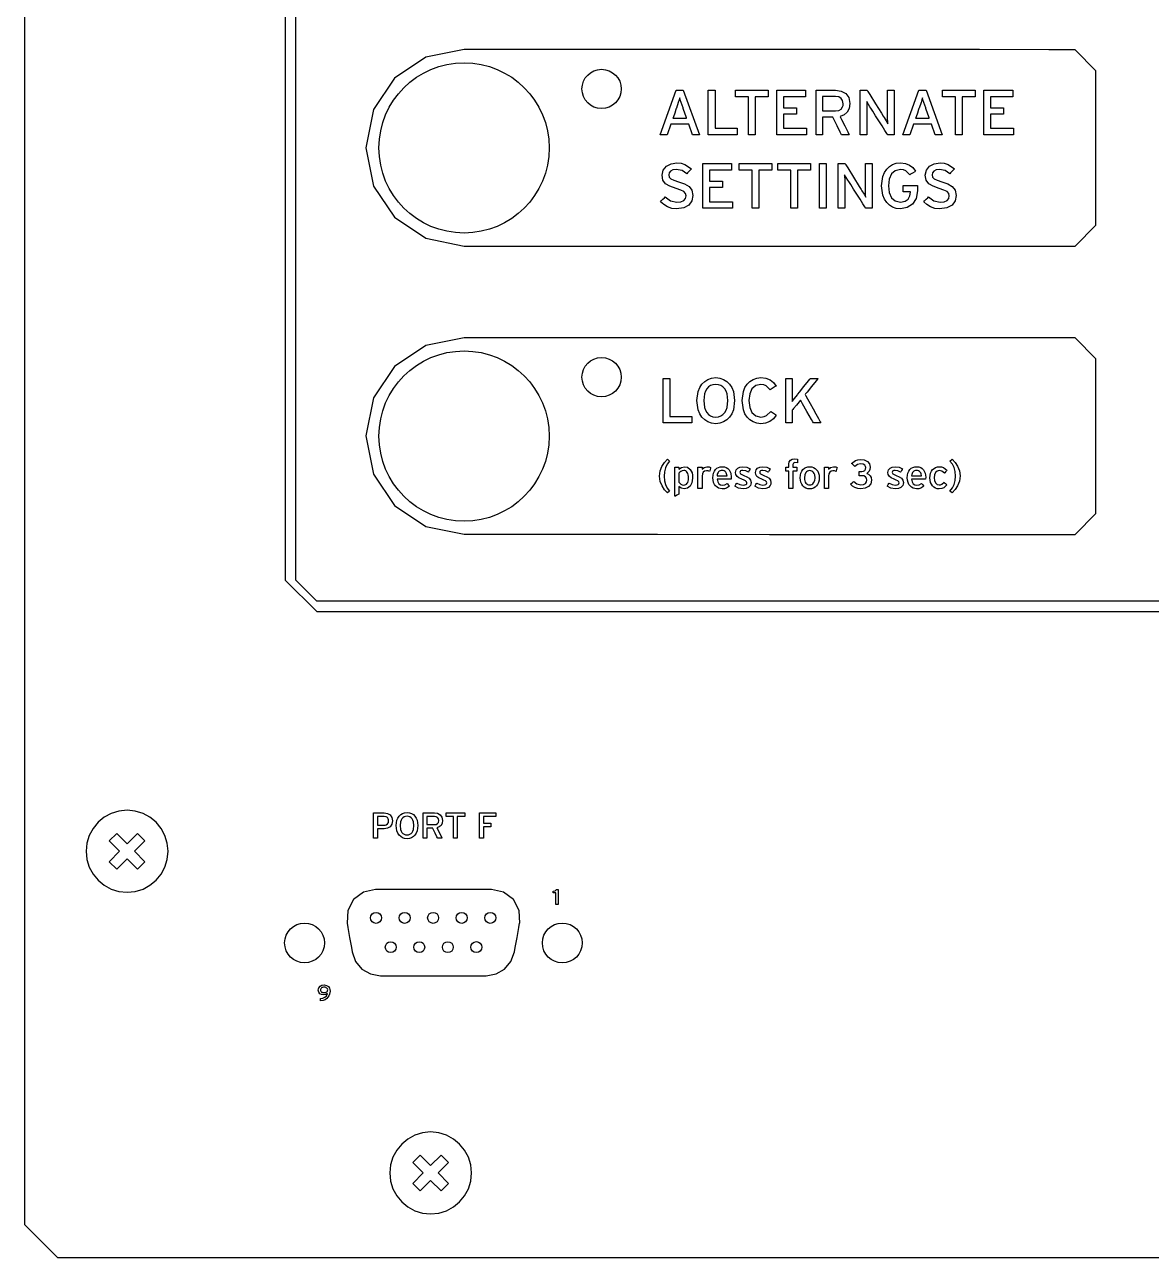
# Model space of a CAD drawing. Extents: x 0.4 to 9, y 0.3 to 17.6.
# Drawn here: x 0.371 to 4.673, y 0.503 to 5.208 of the extents above; entities that cross this region are included whole.
import ezdxf

# ---------------------------------------------------------------- set-up
doc = ezdxf.new("R2010")
doc.units = 0
doc.header["$MEASUREMENT"] = 0
doc.linetypes.add('ILL_LTYPE1', pattern=[2.796445, 1.573, -0.174778, 0.349556, -0.174778, 0.349556, -0.174778])
doc.layers.get('0').update_dxf_attribs({"linetype": 'CONTINUOUS'})

msp = doc.modelspace()

# ---------------------------------------------------------------- linework, layer by layer
at = {"color": 7}
for points in [[(0.3713, 12.1462), (0.3713, 9.0526), (0.3713, 5.9591), (0.3713, 3.2604), (0.3713, 1.3517), (0.3713, 0.8169), (0.3713, 0.6276), (0.4962, 0.5025), (0.4962, 0.5025), (0.8552, 0.5025), (1.8014, 0.5025), (4.6728, 0.5025), (7.5442, 0.5025), (8.4905, 0.5025), (8.8494, 0.5025), (8.9742, 0.6276), (8.9742, 0.6276), (8.9742, 0.8169), (8.9742, 1.3517), (8.9742, 3.2604), (8.9742, 5.9591), (8.9742, 9.0526), (8.9742, 12.1462)], [(1.3663, 10.804), (1.3663, 8.7315), (1.3663, 6.659), (1.3663, 4.8512), (1.3663, 3.5724), (1.3663, 3.2141), (1.3663, 3.0874), (1.4864, 2.9673), (1.7592, 2.9673), (2.4785, 2.9673), (4.6613, 2.9673), (6.8441, 2.9673), (7.5634, 2.9673), (7.8362, 2.9673), (7.9563, 3.0874), (7.9563, 3.2141), (7.9563, 3.5724), (7.9563, 4.8512), (7.9563, 6.659), (7.9563, 8.7315), (7.9563, 10.804)], [(7.8362, 3.0073), (7.7649, 3.0073), (7.5634, 3.0073), (6.8441, 3.0073), (5.8271, 3.0073), (4.6613, 3.0073), (3.4955, 3.0073), (2.4785, 3.0073), (1.7592, 3.0073), (1.5577, 3.0073), (1.4864, 3.0073), (1.4064, 3.0874), (1.4064, 3.1527), (1.4064, 3.3372), (1.4064, 3.9958), (1.4064, 4.9269), (1.4064, 5.9943)], [(4.3813, 5.1124), (4.2811, 5.1124), (4.0169, 5.1125), (3.6433, 5.1126), (3.2151, 5.1127), (2.7869, 5.1128), (2.4134, 5.1129), (2.1491, 5.113), (2.0489, 5.1131), (1.903, 5.0836), (1.7838, 5.0032), (1.7034, 4.884), (1.6739, 4.738), (1.7034, 4.592), (1.7838, 4.4728), (1.903, 4.3925), (2.0489, 4.363), (2.0489, 4.3627), (2.1491, 4.3626), (2.4134, 4.3626), (2.7869, 4.3624), (3.2151, 4.3623), (3.6433, 4.3622), (4.0169, 4.3621), (4.2811, 4.362), (4.3813, 4.362), (4.4613, 4.442), (4.4613, 4.5342), (4.4613, 4.7372), (4.4613, 4.9401), (4.4613, 5.0323), (4.3813, 5.1124)], [(3.4846, 4.857), (3.4861, 4.8541), (3.49, 4.8462), (3.502, 4.8223), (3.5139, 4.7984), (3.5179, 4.7905), (3.5194, 4.7875), (3.5148, 4.7875), (3.5047, 4.7875), (3.4946, 4.7875), (3.49, 4.7875), (3.4886, 4.7904), (3.4847, 4.7981), (3.4731, 4.8213), (3.4614, 4.8445), (3.4576, 4.8521), (3.4561, 4.855), (3.4501, 4.855), (3.437, 4.855), (3.4238, 4.855), (3.4178, 4.855), (3.4178, 4.8521), (3.4178, 4.8445), (3.4178, 4.8213), (3.4178, 4.7981), (3.4178, 4.7904), (3.4178, 4.7875), (3.4139, 4.7875), (3.4053, 4.7875), (3.3966, 4.7875), (3.3927, 4.7875), (3.3927, 4.7894), (3.3927, 4.7948), (3.3927, 4.8141), (3.3927, 4.8414), (3.3927, 4.8726), (3.3927, 4.9039), (3.3927, 4.9312), (3.3927, 4.9504), (3.3927, 4.9558), (3.3927, 4.9578), (3.3959, 4.9578), (3.4044, 4.9578), (3.43, 4.9578), (3.4556, 4.9578), (3.4641, 4.9578), (3.4673, 4.9578), (3.4884, 4.9547), (3.5058, 4.9454), (3.5177, 4.9296), (3.5221, 4.9069), (3.5195, 4.8885), (3.512, 4.874), (3.5002, 4.8634), (3.4846, 4.857)], [(3.6663, 4.7875), (3.6634, 4.7921), (3.6558, 4.8042), (3.6449, 4.8213), (3.6324, 4.8409), (3.62, 4.8605), (3.6091, 4.8777), (3.6014, 4.8898), (3.5985, 4.8943), (3.586, 4.915), (3.586, 4.9076), (3.5861, 4.8966), (3.5862, 4.8757), (3.5862, 4.8719), (3.5862, 4.8619), (3.5862, 4.8316), (3.5862, 4.8013), (3.5862, 4.7913), (3.5862, 4.7875), (3.5823, 4.7875), (3.5738, 4.7875), (3.5653, 4.7875), (3.5614, 4.7875), (3.5614, 4.7894), (3.5614, 4.7948), (3.5614, 4.8141), (3.5614, 4.8414), (3.5614, 4.8726), (3.5614, 4.9039), (3.5614, 4.9312), (3.5614, 4.9504), (3.5614, 4.9558), (3.5614, 4.9578), (3.5655, 4.9578), (3.5744, 4.9578), (3.5833, 4.9578), (3.5873, 4.9578), (3.5901, 4.9533), (3.5975, 4.9415), (3.6197, 4.9059), (3.642, 4.8702), (3.6493, 4.8584), (3.6521, 4.854), (3.6599, 4.8409), (3.6662, 4.8299), (3.6661, 4.8374), (3.666, 4.8486), (3.6658, 4.8699), (3.6658, 4.8737), (3.6658, 4.8836), (3.6658, 4.9138), (3.6658, 4.944), (3.6658, 4.954), (3.6658, 4.9578), (3.6697, 4.9578), (3.6783, 4.9578), (3.6869, 4.9578), (3.6908, 4.9578), (3.6908, 4.9558), (3.6908, 4.9504), (3.6908, 4.9312), (3.6908, 4.9039), (3.6908, 4.8726), (3.6908, 4.8414), (3.6908, 4.8141), (3.6908, 4.7948), (3.6908, 4.7894), (3.6908, 4.7875), (3.6869, 4.7875), (3.6786, 4.7875), (3.6702, 4.7875), (3.6663, 4.7875)], [(2.8849, 4.8899), (2.8777, 4.9113), (2.8743, 4.9215), (2.872, 4.9289), (2.8699, 4.9215), (2.8668, 4.9113), (2.8597, 4.8896), (2.8591, 4.8879), (2.8575, 4.8835), (2.8529, 4.8701), (2.8482, 4.8567), (2.8467, 4.8523), (2.8461, 4.8506), (2.8484, 4.8506), (2.8543, 4.8506), (2.8724, 4.8506), (2.8904, 4.8506), (2.8964, 4.8506), (2.8987, 4.8506), (2.8981, 4.8523), (2.8965, 4.8567), (2.8918, 4.8703), (2.8871, 4.8838), (2.8855, 4.8882), (2.8849, 4.8899)], [(3.4673, 4.9337), (3.4652, 4.9337), (3.4596, 4.9337), (3.4426, 4.9337), (3.4255, 4.9337), (3.4199, 4.9337), (3.4178, 4.9337), (3.4178, 4.9313), (3.4178, 4.9251), (3.4178, 4.9064), (3.4178, 4.8876), (3.4178, 4.8814), (3.4178, 4.8791), (3.4199, 4.8791), (3.4255, 4.8791), (3.4426, 4.8791), (3.4596, 4.8791), (3.4652, 4.8791), (3.4673, 4.8791), (3.4791, 4.8807), (3.4882, 4.8857), (3.4942, 4.8941), (3.4958, 4.8997), (3.4963, 4.9062), (3.4942, 4.9179), (3.4883, 4.9266), (3.4791, 4.9319), (3.4673, 4.9337)], [(3.8115, 4.8899), (3.8043, 4.9113), (3.8009, 4.9215), (3.7986, 4.9289), (3.7965, 4.9215), (3.7934, 4.9113), (3.7862, 4.8896), (3.7856, 4.8879), (3.7841, 4.8835), (3.7794, 4.8701), (3.7748, 4.8567), (3.7732, 4.8523), (3.7727, 4.8506), (3.7749, 4.8506), (3.7808, 4.8506), (3.7988, 4.8506), (3.8169, 4.8506), (3.8228, 4.8506), (3.825, 4.8506), (3.8245, 4.8523), (3.8229, 4.8567), (3.8183, 4.8703), (3.8136, 4.8838), (3.8121, 4.8882), (3.8115, 4.8899)], [(2.8595, 4.5047), (2.8416, 4.5067), (2.8253, 4.5122), (2.811, 4.5209), (2.799, 4.5322), (2.8018, 4.535), (2.808, 4.5412), (2.8143, 4.5474), (2.8171, 4.5502), (2.8376, 4.5353), (2.8614, 4.5298), (2.877, 4.5314), (2.888, 4.5361), (2.8945, 4.5438), (2.8966, 4.5546), (2.8946, 4.5634), (2.8881, 4.5705), (2.8762, 4.5768), (2.8583, 4.5831), (2.8348, 4.591), (2.8181, 4.6006), (2.8083, 4.6139), (2.8051, 4.6329), (2.8094, 4.6528), (2.8214, 4.6677), (2.8392, 4.6771), (2.8612, 4.6804), (2.8775, 4.6788), (2.892, 4.6743), (2.9168, 4.6573), (2.914, 4.6545), (2.9078, 4.6482), (2.9016, 4.6419), (2.8988, 4.639), (2.8813, 4.6512), (2.8592, 4.6553), (2.8464, 4.6536), (2.8376, 4.6491), (2.8325, 4.6424), (2.8308, 4.6343), (2.8325, 4.6263), (2.8383, 4.6198), (2.8497, 4.6139), (2.868, 4.6078), (2.8906, 4.5998), (2.9078, 4.5897), (2.9186, 4.5758), (2.9224, 4.5563), (2.9187, 4.5353), (2.9072, 4.5191), (2.8876, 4.5085), (2.8595, 4.5047)], [(3.5823, 4.5074), (3.5793, 4.512), (3.5717, 4.5241), (3.5608, 4.5412), (3.5483, 4.5609), (3.5359, 4.5805), (3.525, 4.5976), (3.5174, 4.6097), (3.5144, 4.6143), (3.5019, 4.6353), (3.5019, 4.6278), (3.502, 4.6168), (3.5021, 4.5959), (3.5021, 4.5921), (3.5021, 4.5821), (3.5021, 4.5517), (3.5021, 4.5213), (3.5021, 4.5112), (3.5021, 4.5074), (3.4982, 4.5074), (3.4897, 4.5074), (3.4812, 4.5074), (3.4773, 4.5074), (3.4773, 4.5094), (3.4773, 4.5148), (3.4773, 4.534), (3.4773, 4.5613), (3.4773, 4.5926), (3.4773, 4.6238), (3.4773, 4.6511), (3.4773, 4.6704), (3.4773, 4.6758), (3.4773, 4.6777), (3.4814, 4.6777), (3.4903, 4.6777), (3.4992, 4.6777), (3.5032, 4.6777), (3.506, 4.6732), (3.5134, 4.6615), (3.5356, 4.6258), (3.5579, 4.5901), (3.5652, 4.5784), (3.568, 4.5739), (3.5758, 4.5609), (3.5821, 4.5498), (3.582, 4.5575), (3.5819, 4.5687), (3.5817, 4.5898), (3.5817, 4.5936), (3.5817, 4.6036), (3.5817, 4.6338), (3.5817, 4.6639), (3.5817, 4.6739), (3.5817, 4.6777), (3.5856, 4.6777), (3.5942, 4.6777), (3.6028, 4.6777), (3.6067, 4.6777), (3.6067, 4.6758), (3.6067, 4.6704), (3.6067, 4.6511), (3.6067, 4.6238), (3.6067, 4.5926), (3.6067, 4.5613), (3.6067, 4.534), (3.6067, 4.5148), (3.6067, 4.5094), (3.6067, 4.5074), (3.6029, 4.5074), (3.5945, 4.5074), (3.5861, 4.5074), (3.5823, 4.5074)], [(3.7148, 4.5047), (3.6991, 4.5064), (3.685, 4.5112), (3.6727, 4.5189), (3.6623, 4.5293), (3.654, 4.5421), (3.6478, 4.5571), (3.6428, 4.5926), (3.6478, 4.628), (3.654, 4.643), (3.6623, 4.6558), (3.6727, 4.6662), (3.685, 4.6739), (3.6991, 4.6787), (3.7148, 4.6804), (3.7339, 4.6783), (3.7497, 4.6722), (3.7626, 4.6622), (3.7727, 4.6485), (3.7692, 4.6463), (3.7615, 4.6416), (3.7538, 4.6368), (3.7503, 4.6346), (3.7358, 4.65), (3.7265, 4.6537), (3.7148, 4.6549), (3.6951, 4.6506), (3.6807, 4.6381), (3.6719, 4.6185), (3.6689, 4.5926), (3.6719, 4.5668), (3.6807, 4.5473), (3.6951, 4.5349), (3.7148, 4.5305), (3.7325, 4.5336), (3.7445, 4.542), (3.7513, 4.5541), (3.7535, 4.5685), (3.7535, 4.5692), (3.7491, 4.5692), (3.7396, 4.5692), (3.73, 4.5692), (3.7257, 4.5692), (3.7257, 4.573), (3.7257, 4.5815), (3.7257, 4.59), (3.7257, 4.5939), (3.728, 4.5939), (3.7341, 4.5939), (3.7526, 4.5939), (3.771, 4.5939), (3.7771, 4.5939), (3.7794, 4.5939), (3.7794, 4.5908), (3.7794, 4.5841), (3.7794, 4.5773), (3.7794, 4.5742), (3.7747, 4.5449), (3.7613, 4.5231), (3.7409, 4.5094), (3.7148, 4.5047)], [(3.8642, 4.5047), (3.8463, 4.5067), (3.8301, 4.5122), (3.8157, 4.5209), (3.8037, 4.5322), (3.8065, 4.535), (3.8128, 4.5412), (3.8191, 4.5474), (3.822, 4.5502), (3.8423, 4.5353), (3.8662, 4.5298), (3.8818, 4.5314), (3.8928, 4.5361), (3.8993, 4.5438), (3.9015, 4.5546), (3.8995, 4.5634), (3.8929, 4.5705), (3.881, 4.5768), (3.863, 4.5831), (3.8395, 4.591), (3.8229, 4.6006), (3.813, 4.6139), (3.8098, 4.6329), (3.8141, 4.6528), (3.8261, 4.6677), (3.8439, 4.6771), (3.8659, 4.6804), (3.8822, 4.6788), (3.8968, 4.6743), (3.9217, 4.6573), (3.9189, 4.6545), (3.9127, 4.6482), (3.9065, 4.6419), (3.9037, 4.639), (3.8861, 4.6512), (3.864, 4.6553), (3.8511, 4.6536), (3.8423, 4.6491), (3.8372, 4.6424), (3.8356, 4.6343), (3.8372, 4.6263), (3.8431, 4.6198), (3.8545, 4.6139), (3.8727, 4.6078), (3.8954, 4.5998), (3.9126, 4.5897), (3.9235, 4.5758), (3.9273, 4.5563), (3.9235, 4.5353), (3.9121, 4.5191), (3.8924, 4.5085), (3.8642, 4.5047)], [(4.3813, 4.0124), (4.2811, 4.0124), (4.0169, 4.0125), (3.6433, 4.0126), (3.2151, 4.0127), (2.7869, 4.0128), (2.4134, 4.013), (2.1491, 4.013), (2.0489, 4.0131), (1.903, 3.9836), (1.7838, 3.9032), (1.7034, 3.784), (1.6739, 3.638), (1.7034, 3.492), (1.7838, 3.3728), (1.903, 3.2925), (2.0489, 3.263), (2.0489, 3.2627), (2.1491, 3.2626), (2.4134, 3.2626), (2.7869, 3.2625), (3.2151, 3.2623), (3.6433, 3.2622), (4.0169, 3.2621), (4.2811, 3.262), (4.3813, 3.262), (4.4613, 3.342), (4.4613, 3.4343), (4.4613, 3.6372), (4.4613, 3.8401), (4.4613, 3.9324), (4.3813, 4.0124)], [(3.0097, 3.6848), (2.994, 3.6865), (2.9799, 3.6913), (2.9675, 3.699), (2.9572, 3.7094), (2.9488, 3.7222), (2.9427, 3.7372), (2.9377, 3.7727), (2.9427, 3.8081), (2.9488, 3.8231), (2.9572, 3.8359), (2.9675, 3.8463), (2.9799, 3.854), (2.994, 3.8588), (3.0097, 3.8605), (3.0255, 3.8588), (3.0397, 3.854), (3.052, 3.8463), (3.0624, 3.8359), (3.0708, 3.8231), (3.0769, 3.8081), (3.0819, 3.7727), (3.0769, 3.7372), (3.0708, 3.7222), (3.0624, 3.7094), (3.052, 3.699), (3.0397, 3.6913), (3.0255, 3.6865), (3.0097, 3.6848)], [(3.182, 3.6848), (3.1663, 3.6865), (3.1522, 3.6913), (3.1399, 3.699), (3.1296, 3.7094), (3.1212, 3.7222), (3.1151, 3.7372), (3.1101, 3.7727), (3.1151, 3.8081), (3.1212, 3.8231), (3.1296, 3.8359), (3.1399, 3.8463), (3.1522, 3.854), (3.1663, 3.8588), (3.182, 3.8605), (3.2011, 3.8584), (3.217, 3.8523), (3.2298, 3.8423), (3.2398, 3.8286), (3.2363, 3.8264), (3.2285, 3.8215), (3.2208, 3.8166), (3.2172, 3.8144), (3.2028, 3.8297), (3.1936, 3.8335), (3.182, 3.8347), (3.1623, 3.8303), (3.148, 3.8179), (3.1393, 3.7984), (3.1364, 3.7727), (3.1393, 3.7467), (3.148, 3.7271), (3.1623, 3.7146), (3.182, 3.7103), (3.1941, 3.7116), (3.2041, 3.7157), (3.2194, 3.7316), (3.2227, 3.7294), (3.23, 3.7245), (3.2373, 3.7196), (3.2406, 3.7174), (3.2299, 3.7034), (3.2164, 3.6932), (3.2003, 3.687), (3.182, 3.6848)], [(3.0097, 3.8347), (2.9992, 3.8336), (2.99, 3.8303), (2.9821, 3.8251), (2.9756, 3.8179), (2.9705, 3.809), (2.9668, 3.7984), (2.9638, 3.7727), (2.9668, 3.7467), (2.9705, 3.7361), (2.9756, 3.7271), (2.9821, 3.7199), (2.99, 3.7146), (2.9992, 3.7114), (3.0097, 3.7103), (3.0203, 3.7114), (3.0295, 3.7146), (3.0374, 3.7199), (3.044, 3.7271), (3.0491, 3.7361), (3.0528, 3.7467), (3.0558, 3.7727), (3.0528, 3.7984), (3.0491, 3.809), (3.044, 3.8179), (3.0374, 3.8251), (3.0295, 3.8303), (3.0203, 3.8336), (3.0097, 3.8347)], [(3.3825, 3.6875), (3.3804, 3.6913), (3.3749, 3.7012), (3.3581, 3.7311), (3.3413, 3.7611), (3.3358, 3.7709), (3.3337, 3.7747), (3.3323, 3.7731), (3.3288, 3.7688), (3.3179, 3.7557), (3.307, 3.7426), (3.3034, 3.7383), (3.302, 3.7367), (3.302, 3.7346), (3.302, 3.729), (3.302, 3.7121), (3.302, 3.6952), (3.302, 3.6897), (3.302, 3.6875), (3.2981, 3.6875), (3.2896, 3.6875), (3.2811, 3.6875), (3.2772, 3.6875), (3.2772, 3.6895), (3.2772, 3.6949), (3.2772, 3.7141), (3.2772, 3.7414), (3.2772, 3.7727), (3.2772, 3.8039), (3.2772, 3.8312), (3.2772, 3.8504), (3.2772, 3.8558), (3.2772, 3.8578), (3.2811, 3.8578), (3.2896, 3.8578), (3.2981, 3.8578), (3.302, 3.8578), (3.302, 3.8553), (3.302, 3.8486), (3.302, 3.8286), (3.302, 3.8086), (3.302, 3.8019), (3.302, 3.7994), (3.3019, 3.7838), (3.3015, 3.7693), (3.3105, 3.781), (3.3213, 3.7947), (3.3235, 3.7974), (3.3292, 3.8045), (3.3464, 3.8262), (3.3637, 3.8479), (3.3694, 3.8551), (3.3715, 3.8578), (3.376, 3.8578), (3.386, 3.8578), (3.396, 3.8578), (3.4005, 3.8578), (3.3984, 3.8551), (3.3927, 3.8481), (3.3756, 3.8269), (3.3584, 3.8057), (3.3528, 3.7987), (3.3507, 3.796), (3.3533, 3.7914), (3.3602, 3.7791), (3.3699, 3.7617), (3.3811, 3.7418), (3.3923, 3.7219), (3.402, 3.7045), (3.4089, 3.6922), (3.4115, 3.6875), (3.407, 3.6875), (3.397, 3.6875), (3.3871, 3.6875), (3.3825, 3.6875)], [(2.8256, 3.4203), (2.8143, 3.4326), (2.8046, 3.4473), (2.7978, 3.4644), (2.7952, 3.4841), (2.7978, 3.5044), (2.8045, 3.5218), (2.8142, 3.5365), (2.8256, 3.5489), (2.8337, 3.5417), (2.8245, 3.5297), (2.8177, 3.5164), (2.8136, 3.5015), (2.8122, 3.4848), (2.8137, 3.4672), (2.818, 3.4522), (2.8248, 3.4391), (2.8337, 3.4275), (2.8256, 3.4203)], [(3.312, 3.5363), (3.3063, 3.5346), (3.3045, 3.5285), (3.3045, 3.519), (3.3069, 3.519), (3.3121, 3.519), (3.3173, 3.519), (3.3196, 3.519), (3.3196, 3.5167), (3.3196, 3.5116), (3.3196, 3.5064), (3.3196, 3.5041), (3.3173, 3.5041), (3.3121, 3.5041), (3.3069, 3.5041), (3.3045, 3.5041), (3.3045, 3.5012), (3.3045, 3.4937), (3.3045, 3.4709), (3.3045, 3.448), (3.3045, 3.4405), (3.3045, 3.4376), (3.3021, 3.4376), (3.2966, 3.4376), (3.2911, 3.4376), (3.2886, 3.4376), (3.2886, 3.4405), (3.2886, 3.448), (3.2886, 3.4709), (3.2886, 3.4937), (3.2886, 3.5012), (3.2886, 3.5041), (3.2869, 3.5041), (3.2833, 3.5041), (3.2796, 3.5041), (3.2779, 3.5041), (3.2779, 3.5064), (3.2779, 3.5116), (3.2779, 3.5167), (3.2779, 3.519), (3.2796, 3.519), (3.2833, 3.519), (3.2869, 3.519), (3.2886, 3.519), (3.2886, 3.5207), (3.2886, 3.5244), (3.2886, 3.5282), (3.2886, 3.5299), (3.2902, 3.5394), (3.2946, 3.5458), (3.3012, 3.5494), (3.3093, 3.5506), (3.3213, 3.5489), (3.3213, 3.5467), (3.3213, 3.5419), (3.3213, 3.5371), (3.3213, 3.535), (3.312, 3.5363)], [(3.5633, 3.4359), (3.5517, 3.4372), (3.5408, 3.4407), (3.5313, 3.4464), (3.5241, 3.4539), (3.526, 3.4556), (3.5303, 3.4592), (3.5345, 3.4628), (3.5365, 3.4644), (3.5487, 3.455), (3.5633, 3.4519), (3.5743, 3.4531), (3.5817, 3.4567), (3.5857, 3.4623), (3.587, 3.4698), (3.5855, 3.4771), (3.5814, 3.4822), (3.5752, 3.4852), (3.5673, 3.4861), (3.5657, 3.4861), (3.5622, 3.4861), (3.5588, 3.4861), (3.5572, 3.4861), (3.5572, 3.4886), (3.5572, 3.4941), (3.5572, 3.4996), (3.5572, 3.5021), (3.5672, 3.5021), (3.5739, 3.5032), (3.5787, 3.5065), (3.5816, 3.5112), (3.5826, 3.517), (3.5816, 3.5219), (3.5783, 3.5267), (3.572, 3.5304), (3.5621, 3.5319), (3.5504, 3.5292), (3.5405, 3.5217), (3.5387, 3.5235), (3.5345, 3.5275), (3.5304, 3.5315), (3.5285, 3.5333), (3.5437, 3.5443), (3.5526, 3.5472), (3.5624, 3.5482), (3.5769, 3.5462), (3.5887, 3.5405), (3.5966, 3.5313), (3.5995, 3.5187), (3.5985, 3.51), (3.5957, 3.5033), (3.5863, 3.4946), (3.5934, 3.4915), (3.599, 3.4863), (3.6028, 3.4791), (3.6041, 3.4698), (3.6013, 3.4551), (3.5933, 3.4445), (3.5805, 3.4381), (3.5633, 3.4359)], [(3.9122, 3.4207), (3.904, 3.4275), (3.9133, 3.4396), (3.92, 3.4529), (3.9242, 3.4677), (3.9256, 3.4844), (3.9241, 3.5021), (3.9198, 3.5172), (3.913, 3.5303), (3.904, 3.5421), (3.9122, 3.5489), (3.9235, 3.5367), (3.9332, 3.5221), (3.94, 3.5049), (3.9425, 3.4851), (3.94, 3.465), (3.9333, 3.4477), (3.9236, 3.433), (3.9122, 3.4207)], [(2.8895, 3.4359), (2.8778, 3.4386), (2.8688, 3.4451), (2.8688, 3.4438), (2.8688, 3.4405), (2.8688, 3.4303), (2.8688, 3.4202), (2.8688, 3.4169), (2.8688, 3.4156), (2.8664, 3.4143), (2.8609, 3.4115), (2.8555, 3.4087), (2.8531, 3.4075), (2.8531, 3.4087), (2.8531, 3.4123), (2.8531, 3.4249), (2.8531, 3.4428), (2.8531, 3.4632), (2.8531, 3.4837), (2.8531, 3.5016), (2.8531, 3.5142), (2.8531, 3.5178), (2.8531, 3.519), (2.8555, 3.519), (2.8609, 3.519), (2.8664, 3.519), (2.8688, 3.519), (2.8688, 3.5112), (2.8785, 3.5181), (2.8902, 3.5207), (2.9025, 3.5183), (2.9125, 3.5105), (2.9191, 3.497), (2.9209, 3.4878), (2.9215, 3.477), (2.9189, 3.4588), (2.9119, 3.446), (2.9017, 3.4384), (2.8895, 3.4359)], [(2.8873, 3.5061), (2.8818, 3.5053), (2.8767, 3.5029), (2.8724, 3.4996), (2.8688, 3.4956), (2.8688, 3.4941), (2.8688, 3.4903), (2.8688, 3.4785), (2.8688, 3.4667), (2.8688, 3.4628), (2.8688, 3.4614), (2.8722, 3.4577), (2.8767, 3.4542), (2.882, 3.4515), (2.8878, 3.4505), (2.8955, 3.4522), (2.8985, 3.4542), (2.901, 3.4571), (2.903, 3.4608), (2.9045, 3.4653), (2.9053, 3.4705), (2.9056, 3.4766), (2.9053, 3.4837), (2.9044, 3.4898), (2.9029, 3.4949), (2.9008, 3.499), (2.8982, 3.5022), (2.8951, 3.5044), (2.8914, 3.5057), (2.8873, 3.5061)], [(2.986, 3.5021), (2.9806, 3.5044), (2.9738, 3.5051), (2.967, 3.5038), (2.9619, 3.4998), (2.9587, 3.4932), (2.9577, 3.4841), (2.9577, 3.4821), (2.9577, 3.4768), (2.9577, 3.4609), (2.9577, 3.4449), (2.9577, 3.4396), (2.9577, 3.4376), (2.9552, 3.4376), (2.9497, 3.4376), (2.9442, 3.4376), (2.9417, 3.4376), (2.9417, 3.4385), (2.9417, 3.4411), (2.9417, 3.4504), (2.9417, 3.4634), (2.9417, 3.4783), (2.9417, 3.4933), (2.9417, 3.5063), (2.9417, 3.5155), (2.9417, 3.5181), (2.9417, 3.519), (2.9442, 3.519), (2.9497, 3.519), (2.9552, 3.519), (2.9577, 3.519), (2.9577, 3.5178), (2.9577, 3.5151), (2.9577, 3.5124), (2.9577, 3.5112), (2.9654, 3.5181), (2.9763, 3.5207), (2.9845, 3.5199), (2.9902, 3.5173), (2.9896, 3.5149), (2.9881, 3.5097), (2.9866, 3.5044), (2.986, 3.5021)], [(3.0685, 3.4726), (3.0662, 3.4726), (3.0601, 3.4726), (3.0416, 3.4726), (3.0231, 3.4726), (3.0169, 3.4726), (3.0146, 3.4726), (3.0172, 3.4625), (3.0218, 3.4555), (3.028, 3.4515), (3.0351, 3.4502), (3.0446, 3.452), (3.0529, 3.4566), (3.0544, 3.455), (3.0577, 3.4515), (3.061, 3.448), (3.0624, 3.4465), (3.0503, 3.4387), (3.0429, 3.4366), (3.0343, 3.4359), (3.0207, 3.4387), (3.0147, 3.4422), (3.0094, 3.447), (3.005, 3.453), (3.0017, 3.4603), (2.9996, 3.4687), (2.9989, 3.4783), (2.9995, 3.488), (3.0015, 3.4965), (3.0046, 3.5038), (3.0089, 3.5098), (3.0141, 3.5145), (3.0202, 3.518), (3.0271, 3.52), (3.0346, 3.5207), (3.0428, 3.5199), (3.0498, 3.5175), (3.0557, 3.5136), (3.0606, 3.5086), (3.0669, 3.4957), (3.0691, 3.48), (3.0685, 3.4726)], [(3.0336, 3.5065), (3.0298, 3.5061), (3.0264, 3.5051), (3.0234, 3.5034), (3.0208, 3.5011), (3.0186, 3.4981), (3.017, 3.4946), (3.0157, 3.4905), (3.015, 3.4858), (3.0154, 3.4858), (3.0166, 3.4858), (3.0209, 3.4858), (3.027, 3.4858), (3.034, 3.4858), (3.0409, 3.4858), (3.047, 3.4858), (3.0513, 3.4858), (3.0525, 3.4858), (3.0529, 3.4858), (3.0514, 3.4937), (3.0499, 3.4972), (3.0479, 3.5003), (3.0453, 3.5029), (3.0421, 3.5048), (3.0382, 3.506), (3.0336, 3.5065)], [(3.1138, 3.4359), (3.0972, 3.4387), (3.0826, 3.4461), (3.0838, 3.448), (3.0863, 3.4522), (3.0888, 3.4564), (3.0899, 3.4583), (3.1019, 3.4522), (3.1138, 3.4502), (3.1204, 3.4508), (3.125, 3.4526), (3.1278, 3.4555), (3.1287, 3.4593), (3.1274, 3.4634), (3.1236, 3.4668), (3.1176, 3.4698), (3.1097, 3.4729), (3.0985, 3.478), (3.0911, 3.4835), (3.0869, 3.4902), (3.0857, 3.4987), (3.0877, 3.5083), (3.0935, 3.5152), (3.1023, 3.5193), (3.1136, 3.5207), (3.1285, 3.5182), (3.1413, 3.5119), (3.1402, 3.51), (3.1378, 3.5058), (3.1354, 3.5016), (3.1343, 3.4997), (3.1241, 3.5047), (3.1131, 3.5065), (3.1081, 3.5059), (3.1046, 3.5044), (3.1026, 3.502), (3.1019, 3.499), (3.1026, 3.4962), (3.1048, 3.4935), (3.1095, 3.4906), (3.117, 3.4871), (3.129, 3.4822), (3.1376, 3.4768), (3.1428, 3.4697), (3.1445, 3.46), (3.1438, 3.4537), (3.142, 3.4485), (3.1352, 3.4411), (3.1254, 3.4371), (3.1138, 3.4359)], [(3.1899, 3.4359), (3.1733, 3.4387), (3.1587, 3.4461), (3.1599, 3.448), (3.1624, 3.4522), (3.1649, 3.4564), (3.166, 3.4583), (3.1779, 3.4522), (3.1898, 3.4502), (3.1964, 3.4508), (3.201, 3.4526), (3.2038, 3.4555), (3.2047, 3.4593), (3.2034, 3.4634), (3.1996, 3.4668), (3.1937, 3.4698), (3.1857, 3.4729), (3.1746, 3.478), (3.1672, 3.4835), (3.1631, 3.4902), (3.1618, 3.4987), (3.1638, 3.5083), (3.1696, 3.5152), (3.1784, 3.5193), (3.1896, 3.5207), (3.2046, 3.5182), (3.2174, 3.5119), (3.2163, 3.51), (3.2138, 3.5058), (3.2114, 3.5016), (3.2103, 3.4997), (3.2001, 3.5047), (3.1893, 3.5065), (3.1842, 3.5059), (3.1807, 3.5044), (3.1786, 3.502), (3.1779, 3.499), (3.1785, 3.4962), (3.1809, 3.4935), (3.1855, 3.4906), (3.193, 3.4871), (3.205, 3.4822), (3.2137, 3.4768), (3.2189, 3.4697), (3.2206, 3.46), (3.22, 3.4537), (3.2181, 3.4485), (3.2113, 3.4411), (3.2015, 3.4371), (3.1899, 3.4359)], [(3.3681, 3.4359), (3.3607, 3.4367), (3.3539, 3.439), (3.3477, 3.4426), (3.3425, 3.4476), (3.3381, 3.4537), (3.3349, 3.461), (3.3329, 3.4692), (3.3322, 3.4783), (3.3329, 3.4878), (3.335, 3.4962), (3.3383, 3.5035), (3.3426, 3.5096), (3.348, 3.5144), (3.3541, 3.5179), (3.361, 3.52), (3.3685, 3.5207), (3.376, 3.5199), (3.383, 3.5177), (3.3892, 3.5141), (3.3945, 3.5092), (3.3989, 3.5031), (3.4022, 3.496), (3.4042, 3.4878), (3.4049, 3.4787), (3.4042, 3.469), (3.4021, 3.4605), (3.3988, 3.4532), (3.3944, 3.4471), (3.389, 3.4423), (3.3827, 3.4388), (3.3757, 3.4367), (3.3681, 3.4359)], [(3.368, 3.5055), (3.3636, 3.505), (3.3597, 3.5036), (3.3564, 3.5013), (3.3535, 3.4982), (3.3496, 3.4897), (3.3483, 3.4787), (3.3487, 3.4723), (3.3498, 3.4667), (3.3516, 3.462), (3.3539, 3.458), (3.3569, 3.4549), (3.3604, 3.4527), (3.3643, 3.4513), (3.3686, 3.4509), (3.373, 3.4514), (3.3769, 3.4531), (3.3804, 3.4556), (3.3833, 3.459), (3.3874, 3.4677), (3.3888, 3.4783), (3.3874, 3.4896), (3.3856, 3.4942), (3.3832, 3.4981), (3.3802, 3.5013), (3.3766, 3.5036), (3.3725, 3.505), (3.368, 3.5055)], [(3.469, 3.5021), (3.4636, 3.5044), (3.4568, 3.5051), (3.45, 3.5038), (3.4449, 3.4998), (3.4418, 3.4932), (3.4407, 3.4841), (3.4407, 3.4821), (3.4407, 3.4768), (3.4407, 3.4609), (3.4407, 3.4449), (3.4407, 3.4396), (3.4407, 3.4376), (3.4382, 3.4376), (3.4327, 3.4376), (3.4272, 3.4376), (3.4248, 3.4376), (3.4248, 3.4385), (3.4248, 3.4411), (3.4248, 3.4504), (3.4248, 3.4634), (3.4248, 3.4783), (3.4248, 3.4933), (3.4248, 3.5063), (3.4248, 3.5155), (3.4248, 3.5181), (3.4248, 3.519), (3.4272, 3.519), (3.4327, 3.519), (3.4382, 3.519), (3.4407, 3.519), (3.4407, 3.5178), (3.4407, 3.5151), (3.4407, 3.5124), (3.4407, 3.5112), (3.4484, 3.5181), (3.4593, 3.5207), (3.4676, 3.5199), (3.4732, 3.5173), (3.4726, 3.5149), (3.4711, 3.5097), (3.4697, 3.5044), (3.469, 3.5021)], [(3.6953, 3.4359), (3.6787, 3.4387), (3.6641, 3.4461), (3.6653, 3.448), (3.6678, 3.4522), (3.6703, 3.4564), (3.6714, 3.4583), (3.6833, 3.4522), (3.6952, 3.4502), (3.7018, 3.4508), (3.7064, 3.4526), (3.7092, 3.4555), (3.7101, 3.4593), (3.7088, 3.4634), (3.705, 3.4668), (3.6991, 3.4698), (3.6911, 3.4729), (3.68, 3.478), (3.6726, 3.4835), (3.6685, 3.4902), (3.6672, 3.4987), (3.6693, 3.5083), (3.675, 3.5152), (3.6838, 3.5193), (3.695, 3.5207), (3.71, 3.5182), (3.7228, 3.5119), (3.7217, 3.51), (3.7192, 3.5058), (3.7168, 3.5016), (3.7157, 3.4997), (3.7055, 3.5047), (3.6945, 3.5065), (3.6895, 3.5059), (3.686, 3.5044), (3.684, 3.502), (3.6833, 3.499), (3.6839, 3.4962), (3.6863, 3.4935), (3.6909, 3.4906), (3.6984, 3.4871), (3.7104, 3.4822), (3.7191, 3.4768), (3.7243, 3.4697), (3.726, 3.46), (3.7254, 3.4537), (3.7235, 3.4485), (3.7167, 3.4411), (3.7069, 3.4371), (3.6953, 3.4359)], [(3.8108, 3.4726), (3.8085, 3.4726), (3.8023, 3.4726), (3.7838, 3.4726), (3.7652, 3.4726), (3.759, 3.4726), (3.7567, 3.4726), (3.7593, 3.4625), (3.764, 3.4555), (3.7702, 3.4515), (3.7774, 3.4502), (3.7867, 3.452), (3.795, 3.4566), (3.7965, 3.455), (3.7998, 3.4515), (3.803, 3.448), (3.8045, 3.4465), (3.7924, 3.4387), (3.785, 3.4366), (3.7764, 3.4359), (3.7628, 3.4387), (3.7568, 3.4422), (3.7516, 3.447), (3.7472, 3.453), (3.7439, 3.4603), (3.7418, 3.4687), (3.7411, 3.4783), (3.7418, 3.488), (3.7437, 3.4965), (3.7468, 3.5038), (3.7511, 3.5098), (3.7563, 3.5145), (3.7624, 3.518), (3.7693, 3.52), (3.7769, 3.5207), (3.785, 3.5199), (3.7921, 3.5175), (3.798, 3.5136), (3.8028, 3.5086), (3.8092, 3.4957), (3.8113, 3.48), (3.8108, 3.4726)], [(3.7757, 3.5065), (3.7719, 3.5061), (3.7685, 3.5051), (3.7655, 3.5034), (3.7629, 3.5011), (3.7608, 3.4981), (3.7591, 3.4946), (3.7579, 3.4905), (3.7571, 3.4858), (3.7575, 3.4858), (3.7587, 3.4858), (3.763, 3.4858), (3.7691, 3.4858), (3.776, 3.4858), (3.783, 3.4858), (3.7891, 3.4858), (3.7934, 3.4858), (3.7946, 3.4858), (3.795, 3.4858), (3.7936, 3.4937), (3.7921, 3.4972), (3.7901, 3.5003), (3.7875, 3.5029), (3.7842, 3.5048), (3.7803, 3.506), (3.7757, 3.5065)], [(3.8825, 3.4956), (3.8727, 3.5031), (3.8625, 3.5055), (3.8547, 3.5036), (3.8487, 3.4983), (3.8449, 3.4899), (3.8435, 3.4787), (3.8448, 3.4675), (3.8485, 3.4587), (3.8546, 3.4529), (3.863, 3.4509), (3.8682, 3.4515), (3.8728, 3.4535), (3.8815, 3.461), (3.8831, 3.4594), (3.8867, 3.4559), (3.8902, 3.4524), (3.8918, 3.4509), (3.8804, 3.4405), (3.8725, 3.4372), (3.8625, 3.4359), (3.8553, 3.4367), (3.8486, 3.4389), (3.8426, 3.4425), (3.8374, 3.4474), (3.8332, 3.4535), (3.83, 3.4607), (3.8279, 3.4689), (3.8272, 3.478), (3.828, 3.4876), (3.83, 3.4961), (3.8333, 3.5034), (3.8377, 3.5095), (3.843, 3.5143), (3.8491, 3.5179), (3.8558, 3.52), (3.863, 3.5207), (3.8716, 3.5198), (3.8792, 3.5172), (3.886, 3.513), (3.892, 3.5071), (3.8905, 3.5053), (3.8873, 3.5014), (3.884, 3.4974), (3.8825, 3.4956)], [(0.9187, 2.0525), (0.9156, 2.084), (0.9065, 2.1134), (0.892, 2.14), (0.8729, 2.1632), (0.8498, 2.1824), (0.8232, 2.1968), (0.7938, 2.2059), (0.7623, 2.2091), (0.7308, 2.2059), (0.7014, 2.1968), (0.6748, 2.1824), (0.6517, 2.1632), (0.6325, 2.14), (0.6181, 2.1134), (0.609, 2.084), (0.6058, 2.0525), (0.609, 2.0209), (0.6181, 1.9916), (0.6325, 1.965), (0.6517, 1.9419), (0.6748, 1.9228), (0.7014, 1.9084), (0.7308, 1.8993), (0.7623, 1.8962), (0.7938, 1.8993), (0.8232, 1.9084), (0.8498, 1.9228), (0.8729, 1.9419), (0.892, 1.965), (0.9065, 1.9916), (0.9156, 2.0209), (0.9187, 2.0525), (0.9187, 2.0525), (0.9187, 2.0525)], [(1.7434, 2.1383), (1.7423, 2.1383), (1.7395, 2.1383), (1.7308, 2.1383), (1.7221, 2.1383), (1.7192, 2.1383), (1.7181, 2.1383), (1.7181, 2.1367), (1.7181, 2.1326), (1.7181, 2.1201), (1.7181, 2.1077), (1.7181, 2.1035), (1.7181, 2.102), (1.7159, 2.102), (1.7109, 2.102), (1.706, 2.102), (1.7037, 2.102), (1.7037, 2.1031), (1.7037, 2.1062), (1.7037, 2.1172), (1.7037, 2.1328), (1.7037, 2.1506), (1.7037, 2.1685), (1.7037, 2.1841), (1.7037, 2.1951), (1.7037, 2.1982), (1.7037, 2.1993), (1.7055, 2.1993), (1.7101, 2.1993), (1.7241, 2.1993), (1.7381, 2.1993), (1.7427, 2.1993), (1.7444, 2.1993), (1.7569, 2.1974), (1.7668, 2.1917), (1.7733, 2.1821), (1.7756, 2.1688), (1.7733, 2.1556), (1.7666, 2.146), (1.7564, 2.1402), (1.7434, 2.1383)], [(1.7442, 2.1854), (1.7431, 2.1854), (1.7402, 2.1854), (1.7312, 2.1854), (1.7222, 2.1854), (1.7193, 2.1854), (1.7181, 2.1854), (1.7181, 2.184), (1.7181, 2.1802), (1.7181, 2.1749), (1.7181, 2.1688), (1.7181, 2.1627), (1.7181, 2.1574), (1.7181, 2.1536), (1.7181, 2.1522), (1.7193, 2.1522), (1.7222, 2.1522), (1.7312, 2.1522), (1.7402, 2.1522), (1.7431, 2.1522), (1.7442, 2.1522), (1.7481, 2.1525), (1.7515, 2.1533), (1.7567, 2.1567), (1.7598, 2.1619), (1.7609, 2.1688), (1.7606, 2.1726), (1.7597, 2.176), (1.7563, 2.1812), (1.7511, 2.1843), (1.7442, 2.1854)], [(1.8311, 2.1006), (1.822, 2.1016), (1.814, 2.1043), (1.8069, 2.1087), (1.801, 2.1147), (1.7962, 2.122), (1.7927, 2.1305), (1.7899, 2.1508), (1.7927, 2.1709), (1.7962, 2.1794), (1.801, 2.1867), (1.8069, 2.1926), (1.814, 2.197), (1.822, 2.1997), (1.8311, 2.2007), (1.8401, 2.1997), (1.8481, 2.197), (1.8552, 2.1926), (1.8611, 2.1867), (1.8659, 2.1794), (1.8694, 2.1709), (1.8723, 2.1508), (1.8694, 2.1305), (1.8659, 2.122), (1.8611, 2.1147), (1.8552, 2.1087), (1.8481, 2.1043), (1.8401, 2.1016), (1.8311, 2.1006)], [(1.8311, 2.1861), (1.8251, 2.1855), (1.8198, 2.1836), (1.8153, 2.1806), (1.8116, 2.1766), (1.8086, 2.1715), (1.8065, 2.1655), (1.8048, 2.1508), (1.8065, 2.1359), (1.8086, 2.1299), (1.8116, 2.1247), (1.8153, 2.1207), (1.8198, 2.1177), (1.8251, 2.1158), (1.8311, 2.1152), (1.8371, 2.1158), (1.8423, 2.1177), (1.8468, 2.1207), (1.8506, 2.1247), (1.8535, 2.1299), (1.8556, 2.1359), (1.8573, 2.1508), (1.8556, 2.1655), (1.8535, 2.1715), (1.8506, 2.1766), (1.8468, 2.1806), (1.8423, 2.1836), (1.8371, 2.1855), (1.8311, 2.1861)], [(1.9455, 2.1417), (1.9463, 2.14), (1.9486, 2.1355), (1.9554, 2.1218), (1.9622, 2.1082), (1.9645, 2.1037), (1.9653, 2.102), (1.9627, 2.102), (1.9569, 2.102), (1.9512, 2.102), (1.9485, 2.102), (1.9477, 2.1036), (1.9455, 2.108), (1.9389, 2.1213), (1.9322, 2.1346), (1.9301, 2.139), (1.9292, 2.1406), (1.9258, 2.1406), (1.9182, 2.1406), (1.9106, 2.1406), (1.9072, 2.1406), (1.9072, 2.139), (1.9072, 2.1346), (1.9072, 2.1213), (1.9072, 2.108), (1.9072, 2.1036), (1.9072, 2.102), (1.905, 2.102), (1.9001, 2.102), (1.8952, 2.102), (1.8929, 2.102), (1.8929, 2.1031), (1.8929, 2.1062), (1.8929, 2.1172), (1.8929, 2.1328), (1.8929, 2.1506), (1.8929, 2.1685), (1.8929, 2.1841), (1.8929, 2.1951), (1.8929, 2.1982), (1.8929, 2.1993), (1.8948, 2.1993), (1.8996, 2.1993), (1.9142, 2.1993), (1.9288, 2.1993), (1.9337, 2.1993), (1.9355, 2.1993), (1.9475, 2.1976), (1.9575, 2.1922), (1.9643, 2.1831), (1.9669, 2.1701), (1.9654, 2.1597), (1.9611, 2.1514), (1.9543, 2.1454), (1.9455, 2.1417)], [(1.9355, 2.1854), (1.9343, 2.1854), (1.9311, 2.1854), (1.9213, 2.1854), (1.9116, 2.1854), (1.9084, 2.1854), (1.9072, 2.1854), (1.9072, 2.1841), (1.9072, 2.1805), (1.9072, 2.1698), (1.9072, 2.1591), (1.9072, 2.1555), (1.9072, 2.1542), (1.9084, 2.1542), (1.9116, 2.1542), (1.9213, 2.1542), (1.9311, 2.1542), (1.9343, 2.1542), (1.9355, 2.1542), (1.9422, 2.1552), (1.9475, 2.1581), (1.9509, 2.1629), (1.9521, 2.1698), (1.9509, 2.1765), (1.9476, 2.1814), (1.9423, 2.1844), (1.9355, 2.1854)], [(1.602, 1.7785), (1.6051, 1.7613), (1.612, 1.7236), (1.6189, 1.6858), (1.622, 1.6686), (1.6217, 1.6683), (1.635, 1.6319), (1.6592, 1.6031), (1.6918, 1.5842), (1.73, 1.5774), (1.7473, 1.5774), (1.793, 1.5774), (1.9314, 1.5774), (2.0699, 1.5774), (2.1155, 1.5774), (2.1328, 1.5774), (2.171, 1.5842), (2.2036, 1.6031), (2.228, 1.6319), (2.2413, 1.6683), (2.241, 1.6686), (2.2441, 1.6858), (2.251, 1.7236), (2.2579, 1.7613), (2.261, 1.7785), (2.2612, 1.7785), (2.2592, 1.826), (2.2373, 1.8684), (2.1994, 1.8971), (2.153, 1.9073), (2.134, 1.9073), (2.084, 1.9073), (1.932, 1.9073), (1.7801, 1.9073), (1.73, 1.9073), (1.711, 1.9073), (1.6645, 1.8971), (1.6268, 1.8684), (1.6047, 1.826), (1.6025, 1.7785), (1.602, 1.7785)], [(2.3994, 1.849), (2.3994, 1.8509), (2.3994, 1.856), (2.3994, 1.8632), (2.3994, 1.8714), (2.3994, 1.8796), (2.3994, 1.8868), (2.3994, 1.8919), (2.3994, 1.8938), (2.3977, 1.8938), (2.3942, 1.8938), (2.3906, 1.8938), (2.389, 1.8938), (2.389, 1.8947), (2.389, 1.8968), (2.389, 1.8989), (2.389, 1.8999), (2.3969, 1.9018), (2.3996, 1.9041), (2.4011, 1.9073), (2.4022, 1.9073), (2.4046, 1.9073), (2.4071, 1.9073), (2.4082, 1.9073), (2.4082, 1.9067), (2.4082, 1.9048), (2.4082, 1.8982), (2.4082, 1.8889), (2.4082, 1.8782), (2.4082, 1.8675), (2.4082, 1.8581), (2.4082, 1.8515), (2.4082, 1.8497), (2.4082, 1.849), (2.4068, 1.849), (2.4038, 1.849), (2.4007, 1.849), (2.3994, 1.849)], [(1.501, 1.4821), (1.501, 1.4834), (1.501, 1.4862), (1.501, 1.489), (1.501, 1.4903), (1.5102, 1.4918), (1.5177, 1.4954), (1.5234, 1.5012), (1.5272, 1.5093), (1.5208, 1.5056), (1.512, 1.5045), (1.5044, 1.5056), (1.4981, 1.509), (1.4939, 1.5147), (1.4923, 1.5228), (1.4928, 1.5274), (1.4941, 1.5313), (1.4989, 1.5373), (1.5062, 1.5409), (1.5152, 1.5422), (1.5238, 1.5408), (1.5307, 1.5367), (1.5354, 1.5296), (1.5366, 1.5248), (1.5371, 1.5191), (1.5353, 1.507), (1.5329, 1.5009), (1.5294, 1.4951), (1.5245, 1.4901), (1.5183, 1.4861), (1.5104, 1.4833), (1.501, 1.4821)], [(1.5149, 1.5337), (1.5117, 1.5335), (1.509, 1.5329), (1.5066, 1.532), (1.5047, 1.5308), (1.5031, 1.5292), (1.502, 1.5274), (1.5014, 1.5252), (1.5011, 1.5228), (1.5014, 1.5205), (1.502, 1.5184), (1.5031, 1.5167), (1.5046, 1.5154), (1.5066, 1.5143), (1.5089, 1.5136), (1.5145, 1.513), (1.5202, 1.5136), (1.5226, 1.5144), (1.5246, 1.5155), (1.5261, 1.517), (1.5273, 1.5187), (1.528, 1.5208), (1.5283, 1.5232), (1.5274, 1.5271), (1.5249, 1.5305), (1.523, 1.5318), (1.5207, 1.5328), (1.518, 1.5334), (1.5149, 1.5337)], [(2.0777, 0.8247), (2.0746, 0.8561), (2.0654, 0.8854), (2.051, 0.912), (2.0319, 0.9351), (2.0088, 0.9542), (1.9822, 0.9687), (1.9528, 0.9778), (1.9213, 0.981), (1.8898, 0.9778), (1.8604, 0.9687), (1.8339, 0.9542), (1.8107, 0.9351), (1.7916, 0.912), (1.7772, 0.8854), (1.7681, 0.8561), (1.7649, 0.8247), (1.7681, 0.7931), (1.7772, 0.7637), (1.7916, 0.7371), (1.8107, 0.7139), (1.8339, 0.6948), (1.8604, 0.6803), (1.8898, 0.6712), (1.9213, 0.668), (1.9528, 0.6712), (1.9822, 0.6803), (2.0088, 0.6948), (2.0319, 0.7139), (2.051, 0.7371), (2.0654, 0.7637), (2.0746, 0.7931), (2.0777, 0.8247), (2.0777, 0.8247), (2.0777, 0.8247)]]:
    msp.add_lwpolyline(points, dxfattribs=at)
for points in [[(2.9207, 4.7875), (2.9065, 4.8279), (2.8383, 4.8279), (2.8242, 4.7875), (2.7978, 4.7875), (2.859, 4.9578), (2.8859, 4.9578), (2.948, 4.7875)], [(2.9814, 4.7875), (2.9814, 4.9578), (3.007, 4.9578), (3.007, 4.8126), (3.0918, 4.8126), (3.0918, 4.7875)], [(3.1601, 4.9327), (3.1601, 4.7875), (3.1347, 4.7875), (3.1347, 4.9327), (3.085, 4.9327), (3.085, 4.9578), (3.2098, 4.9578), (3.2098, 4.9327)], [(3.2432, 4.7875), (3.2432, 4.9578), (3.3529, 4.9578), (3.3529, 4.933), (3.2688, 4.933), (3.2688, 4.891), (3.3176, 4.891), (3.3176, 4.8662), (3.2688, 4.8662), (3.2688, 4.8123), (3.3566, 4.8123), (3.3566, 4.7875)], [(3.8472, 4.7875), (3.8328, 4.8279), (3.7649, 4.8279), (3.7508, 4.7875), (3.7242, 4.7875), (3.7855, 4.9578), (3.8125, 4.9578), (3.8744, 4.7875)], [(3.9505, 4.9327), (3.9505, 4.7875), (3.9251, 4.7875), (3.9251, 4.9327), (3.8754, 4.9327), (3.8754, 4.9578), (4.0002, 4.9578), (4.0002, 4.9327)], [(4.0336, 4.7875), (4.0336, 4.9578), (4.1433, 4.9578), (4.1433, 4.933), (4.0592, 4.933), (4.0592, 4.891), (4.108, 4.891), (4.108, 4.8662), (4.0592, 4.8662), (4.0592, 4.8123), (4.147, 4.8123), (4.147, 4.7875)], [(2.9605, 4.5074), (2.9605, 4.6777), (3.0702, 4.6777), (3.0702, 4.6529), (2.9861, 4.6529), (2.9861, 4.6109), (3.035, 4.6109), (3.035, 4.5861), (2.9861, 4.5861), (2.9861, 4.5322), (3.0738, 4.5322), (3.0738, 4.5074)], [(3.1745, 4.6526), (3.1745, 4.5074), (3.1489, 4.5074), (3.1489, 4.6526), (3.0994, 4.6526), (3.0994, 4.6777), (3.224, 4.6777), (3.224, 4.6526)], [(3.322, 4.6526), (3.322, 4.5074), (3.2964, 4.5074), (3.2964, 4.6526), (3.2469, 4.6526), (3.2469, 4.6777), (3.3715, 4.6777), (3.3715, 4.6526)], [(3.4063, 4.5074), (3.4063, 4.6777), (3.4319, 4.6777), (3.4319, 4.5074)], [(2.8085, 3.6875), (2.8085, 3.8578), (2.8339, 3.8578), (2.8339, 3.7126), (2.9188, 3.7126), (2.9188, 3.6875)], [(2.023, 2.1851), (2.023, 2.102), (2.0084, 2.102), (2.0084, 2.1851), (1.9801, 2.1851), (1.9801, 2.1993), (2.0513, 2.1993), (2.0513, 2.1851)], [(2.1225, 2.1851), (2.1225, 2.1596), (2.1505, 2.1596), (2.1505, 2.1454), (2.1225, 2.1454), (2.1225, 2.102), (2.1079, 2.102), (2.1079, 2.1993), (2.1705, 2.1993), (2.1705, 2.1851)]]:
    msp.add_lwpolyline(points, close=True, dxfattribs=at)
at = {"color": 7, "linetype": 'ILL_LTYPE1'}
for points in [[(0.7226, 2.1206), (0.6943, 2.0921), (0.7339, 2.0525), (0.6943, 2.0128), (0.7226, 1.9847), (0.7623, 2.0243), (0.8019, 1.9847), (0.8302, 2.0128), (0.7906, 2.0525), (0.8306, 2.0925), (0.8023, 2.1206), (0.7623, 2.081)], [(1.8816, 0.8925), (1.8533, 0.8643), (1.8931, 0.8247), (1.8533, 0.785), (1.8816, 0.7565), (1.9213, 0.7962), (1.9611, 0.7565), (1.9892, 0.785), (1.9496, 0.8247), (1.9896, 0.8647), (1.9613, 0.8928), (1.9213, 0.8528)]]:
    msp.add_lwpolyline(points, close=True, dxfattribs=at)
at = {"color": 7}
for centre, radius in [((2.0489, 4.7375), 0.325), ((2.5739, 4.9625), 0.075), ((2.0489, 3.6375), 0.325), ((2.5739, 3.8625), 0.075), ((2.5739, 3.8625), 0.075), ((1.7129, 1.7985), 0.021), ((1.8219, 1.7985), 0.021), ((1.9309, 1.7985), 0.021), ((2.0399, 1.7985), 0.021), ((2.1489, 1.7985), 0.021), ((1.4399, 1.7025), 0.076), ((2.4239, 1.7025), 0.076), ((1.7689, 1.6866), 0.0209), ((1.8779, 1.6866), 0.0209), ((1.9869, 1.6866), 0.0209), ((2.0959, 1.6866), 0.021)]:
    msp.add_circle(centre, radius, dxfattribs=at)

doc.saveas('drawing.dxf')
